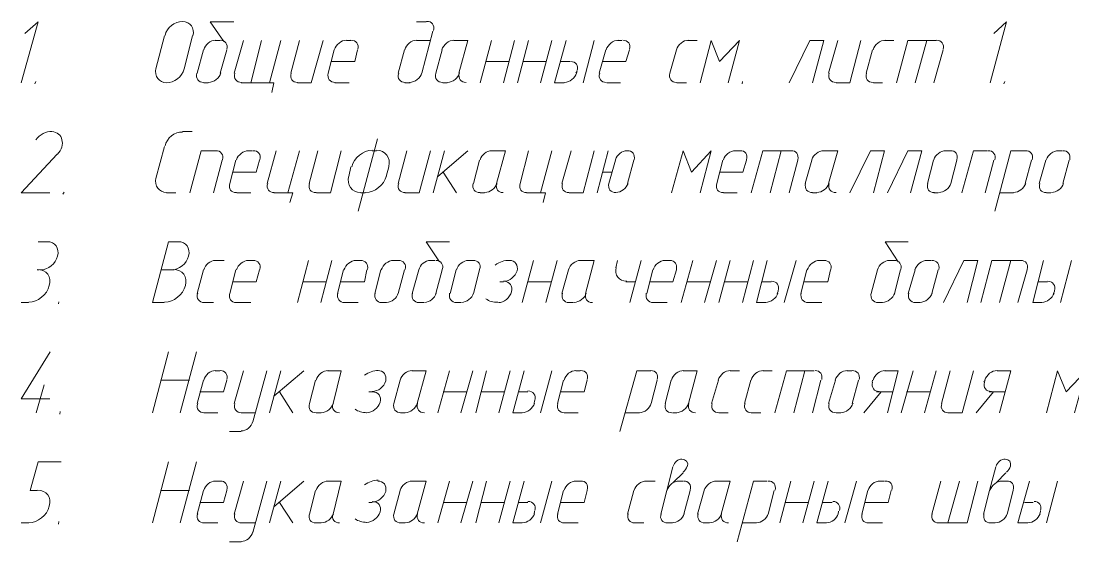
# Model space of a CAD drawing. Header units: millimetres. Extents: x -678 to 5260, y -935 to 3264.
# Drawn here: x 3359.4 to 3760.7, y -174.9 to 23.8 of the extents above; entities that cross this region are included whole.
import ezdxf

# ---------------------------------------------------------------- set-up
doc = ezdxf.new("R2010")
doc.units = ezdxf.units.MM
doc.header["$MEASUREMENT"] = 0
doc.layers.get('0').update_dxf_attribs({"linetype": 'CONTINUOUS'})

msp = doc.modelspace()

# ---------------------------------------------------------------- linework, layer by layer
at = {"color": 7, "linetype": 'Continuous', "lineweight": 18, "true_color": 0x000007}
for points in [[(3360.9425, 18.97957), (3365.92176, 23.46089), (3359.44873, 0.22438)], [(3440.61055, 23.46089), (3431.6479, 23.46089), (3436.79313, 15.99201)], [(3513.97155, 23.46089), (3510.3201, 23.46089), (3510.3201, 23.46089)], [(3730.56906, 18.97957), (3735.38234, 23.46089), (3729.07528, 0.22438)], [(3414.22051, 18.14969), (3410.90101, 5.53558), (3410.90101, 5.53558)], [(3421.68939, 5.53558), (3424.84292, 18.14969), (3424.84292, 18.14969)], [(3433.47362, 16.32397), (3435.29935, 16.32397), (3435.29935, 16.32397)], [(3444.26201, 16.32397), (3440.77653, 3.87583), (3440.77653, 3.87583)], [(3451.23296, 16.32397), (3447.08358, 0.22438), (3447.08358, 0.22438)], [(3454.22051, 0.22438), (3458.53586, 16.32397), (3458.53586, 16.32397)], [(3462.35329, 3.87583), (3465.67279, 16.32397), (3465.67279, 16.32397)], [(3474.63545, 16.32397), (3470.15412, 0.22438), (3464.84292, 0.22438)], [(3483.59811, 16.32397), (3485.25786, 16.32397), (3485.25786, 16.32397)], [(3510.3201, 16.32397), (3515.6313, 16.32397), (3515.6313, 16.32397)], [(3512.3118, 3.87583), (3516.46118, 19.97542), (3516.46118, 19.97542)], [(3524.59396, 16.32397), (3529.90516, 16.32397), (3526.41968, 3.87583)], [(3534.55246, 0.22438), (3538.86781, 16.32397), (3538.86781, 16.32397)], [(3543.51512, 0.22438), (3547.6645, 16.32397), (3547.6645, 16.32397)], [(3548.82632, 0.22438), (3552.9757, 16.32397), (3552.9757, 16.32397)], [(3557.623, 0.22438), (3561.93835, 16.32397), (3561.93835, 16.32397)], [(3567.41553, 16.32397), (3562.9342, 0.22438), (3566.58566, 0.22438)], [(3578.03794, 16.32397), (3573.88856, 0.22438), (3573.88856, 0.22438)], [(3587.00059, 16.32397), (3588.66035, 16.32397), (3588.66035, 16.32397)], [(3613.72259, 16.32397), (3617.37404, 16.32397), (3617.37404, 16.32397)], [(3618.53586, 0.22438), (3622.68524, 16.32397), (3625.83877, 8.35716), (3633.47362, 16.32397), (3629.15827, 0.22438)], [(3652.39479, 0.22438), (3660.36159, 16.32397), (3665.67279, 16.32397), (3661.35744, 0.22438)], [(3667.49852, 3.87583), (3670.984, 16.32397), (3670.984, 16.32397)], [(3679.78068, 16.32397), (3675.6313, 0.22438), (3670.3201, 0.22438)], [(3688.74333, 16.32397), (3692.39479, 16.32397), (3692.39479, 16.32397)], [(3693.39064, 0.22438), (3697.70599, 16.32397), (3708.49437, 16.32397)], [(3700.52757, 0.22438), (3705.00889, 16.32397), (3705.00889, 16.32397)], [(3426.66864, 3.87583), (3428.9923, 12.83849), (3428.9923, 12.83849)], [(3437.95495, 12.83849), (3435.46533, 3.87583), (3435.46533, 3.87583)], [(3476.62715, 3.87583), (3478.9508, 12.83849), (3478.9508, 12.83849)], [(3487.74748, 12.83849), (3486.75163, 8.35716), (3477.78898, 8.35716)], [(3503.34914, 3.87583), (3505.67279, 12.83849), (3505.67279, 12.83849)], [(3517.623, 3.87583), (3520.11263, 12.83849), (3520.11263, 12.83849)], [(3580.02964, 3.87583), (3582.51927, 12.83849), (3582.51927, 12.83849)], [(3591.48192, 12.83849), (3590.15412, 8.35716), (3581.35744, 8.35716)], [(3606.91761, 3.87583), (3609.40723, 12.83849), (3609.40723, 12.83849)], [(3681.77238, 3.87583), (3684.26201, 12.83849), (3684.26201, 12.83849)], [(3711.14997, 12.83849), (3707.6645, 0.22438), (3707.6645, 0.22438)], [(3536.71014, 8.35716), (3545.67279, 8.35716), (3545.67279, 8.35716)], [(3550.984, 8.35716), (3559.78068, 8.35716), (3559.78068, 8.35716)], [(3568.74333, 8.35716), (3565.09188, 8.35716), (3565.09188, 8.35716)], [(3571.06698, 3.87583), (3571.56491, 4.70571), (3571.56491, 4.70571)], [(3364.75993, -0.10757), (3365.09188, 0.72231), (3365.09188, 0.72231)], [(3430.81802, 0.22438), (3429.15827, 0.22438), (3429.15827, 0.22438)], [(3443.43213, 0.22438), (3455.88026, 0.22438), (3455.05039, -3.42707)], [(3479.11678, 0.22438), (3484.59396, 0.22438), (3484.59396, 0.22438)], [(3505.83877, 0.22438), (3507.83047, 0.22438), (3507.83047, 0.22438)], [(3521.93835, 0.22438), (3520.2786, 0.22438), (3520.2786, 0.22438)], [(3582.85122, 0.22438), (3588.16242, 0.22438), (3588.16242, 0.22438)], [(3609.57321, 0.22438), (3613.22466, 0.22438), (3613.22466, 0.22438)], [(3634.46947, -0.10757), (3634.63545, 0.72231), (3634.63545, 0.72231)], [(3684.59396, 0.22438), (3688.07943, 0.22438), (3688.07943, 0.22438)], [(3734.38649, -0.10757), (3734.71844, 0.72231), (3734.71844, 0.72231)], [(3421.02549, -18.36483), (3424.67694, -18.36483), (3424.67694, -18.36483)], [(3410.90101, -36.29014), (3414.22051, -24.00799), (3414.22051, -24.00799)], [(3495.38234, -21.18641), (3488.07943, -48.73828), (3488.07943, -48.73828)], [(3370.40308, -41.76732), (3359.44873, -41.76732), (3373.22466, -26.99554)], [(3423.84707, -41.76732), (3428.16242, -25.66774), (3433.47362, -25.66774)], [(3445.92176, -25.66774), (3447.58151, -25.66774), (3447.58151, -25.66774)], [(3453.39064, -38.11587), (3456.71014, -25.66774), (3456.71014, -25.66774)], [(3461.19147, -41.76732), (3465.67279, -25.66774), (3465.67279, -25.66774)], [(3469.32425, -38.11587), (3472.64375, -25.66774), (3472.64375, -25.66774)], [(3481.6064, -25.66774), (3477.45703, -41.76732), (3472.14582, -41.76732)], [(3493.39064, -25.66774), (3495.05039, -25.66774), (3495.05039, -25.66774)], [(3503.34914, -38.11587), (3506.66864, -25.66774), (3506.66864, -25.66774)], [(3515.6313, -25.66774), (3511.31595, -41.76732), (3505.83877, -41.76732)], [(3520.9425, -25.66774), (3516.62715, -41.76732), (3516.62715, -41.76732)], [(3518.45288, -35.46027), (3529.90516, -25.66774), (3529.90516, -25.66774)], [(3538.86781, -25.66774), (3544.17902, -25.66774), (3540.85952, -38.11587)], [(3549.82217, -38.11587), (3552.9757, -25.66774), (3552.9757, -25.66774)], [(3557.623, -41.76732), (3561.93835, -25.66774), (3561.93835, -25.66774)], [(3565.75578, -38.11587), (3569.24126, -25.66774), (3569.24126, -25.66774)], [(3578.03794, -25.66774), (3573.88856, -41.76732), (3568.57736, -41.76732)], [(3583.34914, -25.66774), (3579.19976, -41.76732), (3579.19976, -41.76732)], [(3607.58151, -41.76732), (3612.06284, -25.66774), (3615.21636, -33.80052), (3622.68524, -25.66774), (3618.53586, -41.76732)], [(3631.6479, -25.66774), (3633.47362, -25.66774), (3633.47362, -25.66774)], [(3637.95495, -41.76732), (3642.43628, -25.66774), (3653.05869, -25.66774)], [(3645.25786, -41.76732), (3649.40723, -25.66774), (3649.40723, -25.66774)], [(3665.67279, -25.66774), (3670.984, -25.66774), (3667.49852, -38.11587)], [(3675.6313, -41.76732), (3683.43213, -25.66774), (3688.74333, -25.66774), (3684.59396, -41.76732)], [(3689.90516, -41.76732), (3697.70599, -25.66774), (3703.01719, -25.66774), (3698.70184, -41.76732)], [(3711.97985, -25.66774), (3713.80557, -25.66774), (3713.80557, -25.66774)], [(3718.2869, -41.76732), (3722.76823, -25.66774), (3728.07943, -25.66774)], [(3737.04209, -25.66774), (3730.90101, -48.73828), (3730.90101, -48.73828)], [(3742.35329, -25.66774), (3737.04209, -25.66774), (3737.04209, -25.66774)], [(3754.80142, -25.66774), (3756.62715, -25.66774), (3756.62715, -25.66774)], [(3432.80972, -41.76732), (3436.12923, -29.31919), (3436.12923, -29.31919)], [(3439.11678, -38.11587), (3441.44043, -29.31919), (3441.44043, -29.31919)], [(3450.40308, -29.31919), (3449.07528, -33.80052), (3440.2786, -33.80052)], [(3484.42798, -35.46027), (3485.25786, -31.80881), (3485.25786, -31.80881)], [(3499.69769, -31.80881), (3498.70184, -35.46027), (3498.70184, -35.46027)], [(3532.06284, -38.11587), (3534.38649, -29.31919), (3534.38649, -29.31919)], [(3586.17072, -29.31919), (3583.68109, -38.11587), (3583.68109, -38.11587)], [(3590.81802, -38.11587), (3593.14167, -29.31919), (3593.14167, -29.31919)], [(3624.84292, -38.11587), (3627.16657, -29.31919), (3627.16657, -29.31919)], [(3636.12923, -29.31919), (3634.80142, -33.80052), (3625.83877, -33.80052)], [(3655.71429, -29.31919), (3652.39479, -41.76732), (3652.39479, -41.76732)], [(3658.53586, -38.11587), (3661.02549, -29.31919), (3661.02549, -29.31919)], [(3705.17487, -38.11587), (3707.49852, -29.31919), (3707.49852, -29.31919)], [(3716.46118, -29.31919), (3714.13752, -38.11587), (3714.13752, -38.11587)], [(3727.24956, -41.76732), (3730.56906, -29.31919), (3730.56906, -29.31919)], [(3744.84292, -29.31919), (3742.51927, -38.11587), (3742.51927, -38.11587)], [(3747.83047, -38.11587), (3750.3201, -29.31919), (3750.3201, -29.31919)], [(3759.28275, -29.31919), (3756.79313, -38.11587), (3756.79313, -38.11587)], [(3525.58981, -41.76732), (3520.44458, -33.80052), (3520.44458, -33.80052)], [(3581.35744, -33.80052), (3584.84292, -33.80052), (3584.84292, -33.80052)], [(3375.38234, -42.26525), (3375.88026, -41.43537), (3375.88026, -41.43537)], [(3414.88441, -41.76732), (3418.53586, -41.76732), (3418.53586, -41.76732)], [(3441.77238, -41.76732), (3447.08358, -41.76732), (3447.08358, -41.76732)], [(3463.18317, -41.76732), (3455.88026, -41.76732), (3455.88026, -41.76732)], [(3463.18317, -41.76732), (3462.02134, -45.41877), (3462.02134, -45.41877)], [(3490.73503, -41.76732), (3489.07528, -41.76732), (3489.07528, -41.76732)], [(3536.21221, -41.76732), (3534.55246, -41.76732), (3534.55246, -41.76732)], [(3559.44873, -41.76732), (3552.3118, -41.76732), (3552.3118, -41.76732)], [(3559.44873, -41.76732), (3558.61885, -45.41877), (3558.61885, -45.41877)], [(3627.33254, -41.76732), (3632.64375, -41.76732), (3632.64375, -41.76732)], [(3663.01719, -41.76732), (3661.35744, -41.76732), (3661.35744, -41.76732)], [(3709.32425, -41.76732), (3707.6645, -41.76732), (3707.6645, -41.76732)], [(3738.03794, -41.76732), (3732.72674, -41.76732), (3732.72674, -41.76732)], [(3752.3118, -41.76732), (3750.65205, -41.76732), (3750.65205, -41.76732)], [(3369.24126, -60.35653), (3365.92176, -60.35653), (3365.92176, -60.35653)], [(3409.57321, -83.59305), (3415.71429, -60.35653), (3419.36574, -60.35653)], [(3522.9342, -60.35653), (3513.97155, -60.35653), (3519.11678, -67.99139)], [(3697.87196, -60.35653), (3689.07528, -60.35653), (3694.05454, -67.99139)], [(3433.47362, -67.49346), (3436.9591, -67.49346), (3436.9591, -67.49346)], [(3445.92176, -67.49346), (3447.91346, -67.49346), (3447.91346, -67.49346)], [(3464.84292, -83.59305), (3469.15827, -67.49346), (3469.15827, -67.49346)], [(3473.80557, -83.59305), (3477.95495, -67.49346), (3477.95495, -67.49346)], [(3487.24956, -67.49346), (3488.90931, -67.49346), (3488.90931, -67.49346)], [(3501.35744, -67.49346), (3503.18317, -67.49346), (3503.18317, -67.49346)], [(3515.6313, -67.49346), (3517.29105, -67.49346), (3517.29105, -67.49346)], [(3529.90516, -67.49346), (3531.73089, -67.49346), (3531.73089, -67.49346)], [(3550.65205, -83.59305), (3554.9674, -67.49346), (3554.9674, -67.49346)], [(3559.6147, -83.59305), (3563.93006, -67.49346), (3563.93006, -67.49346)], [(3572.72674, -67.49346), (3578.03794, -67.49346), (3574.71844, -80.10757)], [(3587.00059, -67.49346), (3586.33669, -70.31504), (3586.33669, -70.31504)], [(3591.6479, -83.59305), (3595.96325, -67.49346), (3595.96325, -67.49346)], [(3604.92591, -67.49346), (3606.75163, -67.49346), (3606.75163, -67.49346)], [(3611.23296, -83.59305), (3615.71429, -67.49346), (3615.71429, -67.49346)], [(3620.19562, -83.59305), (3624.67694, -67.49346), (3624.67694, -67.49346)], [(3625.67279, -83.59305), (3629.98815, -67.49346), (3629.98815, -67.49346)], [(3634.63545, -83.59305), (3638.78483, -67.49346), (3638.78483, -67.49346)], [(3644.09603, -67.49346), (3639.94665, -83.59305), (3643.59811, -83.59305)], [(3655.05039, -67.49346), (3650.56906, -83.59305), (3650.56906, -83.59305)], [(3663.84707, -67.49346), (3665.67279, -67.49346), (3665.67279, -67.49346)], [(3690.73503, -67.49346), (3692.39479, -67.49346), (3692.39479, -67.49346)], [(3705.00889, -67.49346), (3706.66864, -67.49346), (3706.66864, -67.49346)], [(3711.31595, -83.59305), (3719.11678, -67.49346), (3724.42798, -67.49346), (3720.2786, -83.59305)], [(3725.58981, -83.59305), (3729.73918, -67.49346), (3740.69354, -67.49346)], [(3732.72674, -83.59305), (3737.04209, -67.49346), (3737.04209, -67.49346)], [(3749.49022, -67.49346), (3745.34084, -83.59305), (3748.66035, -83.59305)], [(3760.11263, -67.49346), (3755.96325, -83.59305), (3755.96325, -83.59305)], [(3366.41968, -71.14491), (3365.58981, -71.14491), (3365.58981, -71.14491)], [(3417.20806, -71.14491), (3412.89271, -71.14491), (3412.89271, -71.14491)], [(3426.66864, -80.10757), (3428.9923, -71.14491), (3428.9923, -71.14491)], [(3439.11678, -80.10757), (3441.44043, -71.14491), (3441.44043, -71.14491)], [(3450.40308, -71.14491), (3449.07528, -75.62624), (3440.2786, -75.62624)], [(3480.11263, -80.10757), (3482.43628, -71.14491), (3482.43628, -71.14491)], [(3491.39893, -71.14491), (3490.40308, -75.62624), (3481.44043, -75.62624)], [(3494.38649, -80.10757), (3496.71014, -71.14491), (3496.71014, -71.14491)], [(3505.67279, -71.14491), (3503.34914, -80.10757), (3503.34914, -80.10757)], [(3508.66035, -80.10757), (3511.14997, -71.14491), (3511.14997, -71.14491)], [(3520.11263, -71.14491), (3517.623, -80.10757), (3517.623, -80.10757)], [(3523.10018, -80.10757), (3525.42383, -71.14491), (3525.42383, -71.14491)], [(3534.38649, -71.14491), (3532.06284, -80.10757), (3532.06284, -80.10757)], [(3565.75578, -80.10757), (3568.24541, -71.14491), (3568.24541, -71.14491)], [(3598.12093, -80.10757), (3600.44458, -71.14491), (3600.44458, -71.14491)], [(3609.40723, -71.14491), (3608.07943, -75.62624), (3599.11678, -75.62624)], [(3656.87611, -80.10757), (3659.19976, -71.14491), (3659.19976, -71.14491)], [(3668.16242, -71.14491), (3667.16657, -75.62624), (3658.20391, -75.62624)], [(3683.76408, -80.10757), (3686.08773, -71.14491), (3686.08773, -71.14491)], [(3694.88441, -71.14491), (3692.56076, -80.10757), (3692.56076, -80.10757)], [(3697.87196, -80.10757), (3700.52757, -71.14491), (3700.52757, -71.14491)], [(3709.32425, -71.14491), (3706.83462, -80.10757), (3706.83462, -80.10757)], [(3743.18317, -71.14491), (3739.69769, -83.59305), (3739.69769, -83.59305)], [(3467.00059, -75.62624), (3475.96325, -75.62624), (3475.96325, -75.62624)], [(3543.51512, -75.62624), (3542.02134, -75.62624), (3542.02134, -75.62624)], [(3552.80972, -75.62624), (3561.77238, -75.62624), (3561.77238, -75.62624)], [(3590.15412, -75.62624), (3593.80557, -75.62624), (3593.80557, -75.62624)], [(3613.39064, -75.62624), (3622.51927, -75.62624), (3622.51927, -75.62624)], [(3627.83047, -75.62624), (3636.79313, -75.62624), (3636.79313, -75.62624)], [(3645.58981, -75.62624), (3642.10433, -75.62624), (3642.10433, -75.62624)], [(3750.984, -75.62624), (3747.49852, -75.62624), (3747.49852, -75.62624)], [(3647.91346, -80.10757), (3648.24541, -79.27769), (3648.24541, -79.27769)], [(3753.30765, -80.10757), (3753.6396, -79.27769), (3753.6396, -79.27769)], [(3362.2703, -83.59305), (3359.44873, -83.59305), (3359.44873, -83.59305)], [(3373.72259, -84.09097), (3373.88856, -83.2611), (3373.88856, -83.2611)], [(3414.05454, -83.59305), (3409.57321, -83.59305), (3409.57321, -83.59305)], [(3429.15827, -83.59305), (3432.80972, -83.59305), (3432.80972, -83.59305)], [(3441.77238, -83.59305), (3447.08358, -83.59305), (3447.08358, -83.59305)], [(3482.76823, -83.59305), (3488.07943, -83.59305), (3488.07943, -83.59305)], [(3498.86781, -83.59305), (3496.87611, -83.59305), (3496.87611, -83.59305)], [(3513.14167, -83.59305), (3511.31595, -83.59305), (3511.31595, -83.59305)], [(3527.24956, -83.59305), (3525.58981, -83.59305), (3525.58981, -83.59305)], [(3570.23711, -83.59305), (3568.57736, -83.59305), (3568.57736, -83.59305)], [(3600.61055, -83.59305), (3605.92176, -83.59305), (3605.92176, -83.59305)], [(3659.53172, -83.59305), (3664.84292, -83.59305), (3664.84292, -83.59305)], [(3688.07943, -83.59305), (3686.25371, -83.59305), (3686.25371, -83.59305)], [(3702.35329, -83.59305), (3700.69354, -83.59305), (3700.69354, -83.59305)], [(3370.40308, -120.27355), (3359.44873, -120.27355), (3370.56906, -102.34823)], [(3415.71429, -102.34823), (3409.57321, -125.58475), (3409.57321, -125.58475)], [(3420.19562, -125.58475), (3426.33669, -102.34823), (3426.33669, -102.34823)], [(3433.47362, -109.65114), (3435.29935, -109.65114), (3435.29935, -109.65114)], [(3444.26201, -109.65114), (3440.77653, -122.09927), (3440.77653, -122.09927)], [(3447.91346, -129.07023), (3453.22466, -109.65114), (3453.22466, -109.65114)], [(3458.53586, -109.65114), (3454.22051, -125.58475), (3454.22051, -125.58475)], [(3455.88026, -119.27769), (3467.33254, -109.65114), (3467.33254, -109.65114)], [(3476.2952, -109.65114), (3481.6064, -109.65114), (3478.45288, -122.09927)], [(3508.49437, -109.65114), (3513.97155, -109.65114), (3510.48607, -122.09927)], [(3518.45288, -125.58475), (3522.9342, -109.65114), (3522.9342, -109.65114)], [(3527.24956, -125.58475), (3531.73089, -109.65114), (3531.73089, -109.65114)], [(3532.89271, -125.58475), (3537.04209, -109.65114), (3537.04209, -109.65114)], [(3541.68939, -125.58475), (3546.00474, -109.65114), (3546.00474, -109.65114)], [(3551.31595, -109.65114), (3547.00059, -125.58475), (3550.65205, -125.58475)], [(3561.93835, -109.65114), (3557.623, -125.58475), (3557.623, -125.58475)], [(3571.06698, -109.65114), (3572.72674, -109.65114), (3572.72674, -109.65114)], [(3594.3035, -109.65114), (3587.83047, -132.72168), (3587.83047, -132.72168)], [(3599.6147, -109.65114), (3594.3035, -109.65114), (3594.3035, -109.65114)], [(3612.06284, -109.65114), (3617.37404, -109.65114), (3614.05454, -122.09927)], [(3629.98815, -109.65114), (3633.47362, -109.65114), (3633.47362, -109.65114)], [(3642.43628, -109.65114), (3645.92176, -109.65114), (3645.92176, -109.65114)], [(3646.91761, -125.58475), (3651.39893, -109.65114), (3662.02134, -109.65114)], [(3654.22051, -125.58475), (3658.36989, -109.65114), (3658.36989, -109.65114)], [(3674.46947, -109.65114), (3676.2952, -109.65114), (3676.2952, -109.65114)], [(3689.90516, -125.58475), (3694.05454, -109.65114), (3688.74333, -109.65114)], [(3695.21636, -125.58475), (3699.69769, -109.65114), (3699.69769, -109.65114)], [(3704.01304, -125.58475), (3708.49437, -109.65114), (3708.49437, -109.65114)], [(3710.48607, -122.09927), (3713.80557, -109.65114), (3713.80557, -109.65114)], [(3722.76823, -109.65114), (3718.45288, -125.58475), (3712.9757, -125.58475)], [(3732.72674, -125.58475), (3737.04209, -109.65114), (3731.73089, -109.65114)], [(3750.65205, -125.58475), (3754.80142, -109.65114), (3758.12093, -117.61794), (3765.75578, -109.65114), (3761.27445, -125.58475)], [(3365.25786, -125.58475), (3368.24541, -114.96234), (3368.24541, -114.96234)], [(3412.89271, -113.13662), (3423.68109, -113.13662), (3423.68109, -113.13662)], [(3426.66864, -122.09927), (3428.9923, -113.13662), (3428.9923, -113.13662)], [(3437.95495, -113.13662), (3436.62715, -117.61794), (3427.6645, -117.61794)], [(3469.49022, -122.09927), (3471.81387, -113.13662), (3471.81387, -113.13662)], [(3501.68939, -122.09927), (3504.01304, -113.13662), (3504.01304, -113.13662)], [(3564.09603, -122.09927), (3566.41968, -113.13662), (3566.41968, -113.13662)], [(3575.38234, -113.13662), (3574.22051, -117.61794), (3565.42383, -117.61794)], [(3602.10433, -113.13662), (3599.78068, -122.09927), (3599.78068, -122.09927)], [(3605.09188, -122.09927), (3607.41553, -113.13662), (3607.41553, -113.13662)], [(3622.85122, -122.09927), (3625.50682, -113.13662), (3625.50682, -113.13662)], [(3635.46533, -122.09927), (3637.78898, -113.13662), (3637.78898, -113.13662)], [(3664.51097, -113.13662), (3661.35744, -125.58475), (3661.35744, -125.58475)], [(3667.49852, -122.09927), (3670.15412, -113.13662), (3670.15412, -113.13662)], [(3678.9508, -113.13662), (3676.46118, -122.09927), (3676.46118, -122.09927)], [(3684.26201, -113.13662), (3684.09603, -113.96649), (3684.09603, -113.96649)], [(3727.24956, -113.13662), (3726.75163, -113.96649), (3726.75163, -113.96649)], [(3463.18317, -125.58475), (3458.03794, -117.61794), (3458.03794, -117.61794)], [(3493.39064, -117.61794), (3492.06284, -117.61794), (3492.06284, -117.61794)], [(3520.44458, -117.61794), (3529.40723, -117.61794), (3529.40723, -117.61794)], [(3535.05039, -117.61794), (3543.84707, -117.61794), (3543.84707, -117.61794)], [(3552.80972, -117.61794), (3549.15827, -117.61794), (3549.15827, -117.61794)], [(3680.9425, -125.58475), (3687.58151, -117.61794), (3687.58151, -117.61794)], [(3685.75578, -117.61794), (3691.89686, -117.61794), (3691.89686, -117.61794)], [(3697.20806, -117.61794), (3706.33669, -117.61794), (3706.33669, -117.61794)], [(3723.76408, -125.58475), (3730.40308, -117.61794), (3730.40308, -117.61794)], [(3728.74333, -117.61794), (3734.88441, -117.61794), (3734.88441, -117.61794)], [(3555.13337, -122.09927), (3555.29935, -121.10342), (3555.29935, -121.10342)], [(3374.22051, -126.08267), (3374.38649, -125.08682), (3374.38649, -125.08682)], [(3429.15827, -125.58475), (3434.46947, -125.58475), (3434.46947, -125.58475)], [(3443.43213, -125.58475), (3448.90931, -125.58475), (3448.90931, -125.58475)], [(3473.80557, -125.58475), (3472.14582, -125.58475), (3472.14582, -125.58475)], [(3505.83877, -125.58475), (3504.17902, -125.58475), (3504.17902, -125.58475)], [(3566.58566, -125.58475), (3571.89686, -125.58475), (3571.89686, -125.58475)], [(3595.29935, -125.58475), (3589.82217, -125.58475), (3589.82217, -125.58475)], [(3609.57321, -125.58475), (3607.91346, -125.58475), (3607.91346, -125.58475)], [(3625.67279, -125.58475), (3629.15827, -125.58475), (3629.15827, -125.58475)], [(3637.95495, -125.58475), (3641.6064, -125.58475), (3641.6064, -125.58475)], [(3671.97985, -125.58475), (3670.3201, -125.58475), (3670.3201, -125.58475)], [(3438.9508, -132.72168), (3443.43213, -132.72168), (3443.43213, -132.72168)], [(3374.71844, -144.33994), (3365.92176, -144.33994), (3362.9342, -155.29429), (3365.58981, -155.29429)], [(3415.71429, -144.33994), (3409.57321, -167.57645), (3409.57321, -167.57645)], [(3420.19562, -167.57645), (3426.33669, -144.33994), (3426.33669, -144.33994)], [(3605.75578, -155.29429), (3608.07943, -146.16566), (3608.07943, -146.16566)], [(3728.90931, -155.29429), (3731.23296, -146.16566), (3731.23296, -146.16566)], [(3433.47362, -151.64284), (3435.29935, -151.64284), (3435.29935, -151.64284)], [(3444.26201, -151.64284), (3440.77653, -164.25695), (3440.77653, -164.25695)], [(3447.91346, -171.2279), (3453.22466, -151.64284), (3453.22466, -151.64284)], [(3458.53586, -151.64284), (3454.22051, -167.57645), (3454.22051, -167.57645)], [(3455.88026, -161.43537), (3467.33254, -151.64284), (3467.33254, -151.64284)], [(3476.2952, -151.64284), (3481.6064, -151.64284), (3478.45288, -164.25695)], [(3508.49437, -151.64284), (3513.97155, -151.64284), (3510.48607, -164.25695)], [(3518.45288, -167.57645), (3522.9342, -151.64284), (3522.9342, -151.64284)], [(3527.24956, -167.57645), (3531.73089, -151.64284), (3531.73089, -151.64284)], [(3532.89271, -167.57645), (3537.04209, -151.64284), (3537.04209, -151.64284)], [(3541.68939, -167.57645), (3546.00474, -151.64284), (3546.00474, -151.64284)], [(3551.31595, -151.64284), (3547.00059, -167.57645), (3550.65205, -167.57645)], [(3561.93835, -151.64284), (3557.623, -167.57645), (3557.623, -167.57645)], [(3571.06698, -151.64284), (3572.72674, -151.64284), (3572.72674, -151.64284)], [(3597.78898, -151.64284), (3601.27445, -151.64284), (3601.27445, -151.64284)], [(3612.06284, -148.48931), (3608.24541, -152.14077), (3608.24541, -152.14077)], [(3610.23711, -151.64284), (3612.06284, -151.64284), (3612.06284, -151.64284)], [(3624.67694, -151.64284), (3629.98815, -151.64284), (3626.50267, -164.25695)], [(3638.78483, -151.64284), (3632.64375, -174.87935), (3632.64375, -174.87935)], [(3644.09603, -151.64284), (3638.78483, -151.64284), (3638.78483, -151.64284)], [(3648.90931, -167.57645), (3653.05869, -151.64284), (3653.05869, -151.64284)], [(3657.70599, -167.57645), (3662.02134, -151.64284), (3662.02134, -151.64284)], [(3667.33254, -151.64284), (3663.01719, -167.57645), (3666.66864, -167.57645)], [(3678.12093, -151.64284), (3673.6396, -167.57645), (3673.6396, -167.57645)], [(3687.08358, -151.64284), (3688.74333, -151.64284), (3688.74333, -151.64284)], [(3710.3201, -151.64284), (3706.83462, -164.25695), (3706.83462, -164.25695)], [(3709.6562, -167.57645), (3720.2786, -167.57645), (3724.42798, -151.64284)], [(3717.45703, -151.64284), (3712.9757, -167.57645), (3712.9757, -167.57645)], [(3735.05039, -148.48931), (3731.56491, -152.14077), (3731.56491, -152.14077)], [(3733.39064, -151.64284), (3735.38234, -151.64284), (3735.38234, -151.64284)], [(3744.17902, -151.64284), (3739.69769, -167.57645), (3743.34914, -167.57645)], [(3754.80142, -151.64284), (3750.65205, -167.57645), (3750.65205, -167.57645)], [(3412.89271, -155.29429), (3423.68109, -155.29429), (3423.68109, -155.29429)], [(3426.66864, -164.25695), (3428.9923, -155.29429), (3428.9923, -155.29429)], [(3437.95495, -155.29429), (3436.62715, -159.77562), (3427.6645, -159.77562)], [(3469.49022, -164.25695), (3471.81387, -155.29429), (3471.81387, -155.29429)], [(3501.68939, -164.25695), (3504.01304, -155.29429), (3504.01304, -155.29429)], [(3564.09603, -164.25695), (3566.41968, -155.29429), (3566.41968, -155.29429)], [(3575.38234, -155.29429), (3574.22051, -159.77562), (3565.42383, -159.77562)], [(3590.81802, -164.25695), (3593.14167, -155.29429), (3593.14167, -155.29429)], [(3603.43213, -164.25695), (3605.75578, -155.29429), (3605.75578, -155.29429)], [(3614.71844, -155.29429), (3612.22881, -164.25695), (3612.22881, -164.25695)], [(3617.54001, -164.25695), (3620.02964, -155.29429), (3620.02964, -155.29429)], [(3646.75163, -155.29429), (3644.42798, -164.25695), (3644.42798, -164.25695)], [(3680.11263, -164.25695), (3682.43628, -155.29429), (3682.43628, -155.29429)], [(3691.39893, -155.29429), (3690.23711, -159.77562), (3681.27445, -159.77562)], [(3726.58566, -164.25695), (3728.90931, -155.29429), (3728.90931, -155.29429)], [(3737.87196, -155.29429), (3735.54831, -164.25695), (3735.54831, -164.25695)], [(3463.18317, -167.57645), (3458.03794, -159.77562), (3458.03794, -159.77562)], [(3493.39064, -159.77562), (3492.06284, -159.77562), (3492.06284, -159.77562)], [(3520.44458, -159.77562), (3529.40723, -159.77562), (3529.40723, -159.77562)], [(3535.05039, -159.77562), (3543.84707, -159.77562), (3543.84707, -159.77562)], [(3552.80972, -159.77562), (3549.15827, -159.77562), (3549.15827, -159.77562)], [(3650.90101, -159.77562), (3659.86367, -159.77562), (3659.86367, -159.77562)], [(3668.82632, -159.77562), (3665.17487, -159.77562), (3665.17487, -159.77562)], [(3745.50682, -159.77562), (3742.18732, -159.77562), (3742.18732, -159.77562)], [(3555.13337, -164.25695), (3555.29935, -163.09512), (3555.29935, -163.09512)], [(3671.14997, -164.25695), (3671.31595, -163.09512), (3671.31595, -163.09512)], [(3747.99645, -164.25695), (3748.3284, -163.09512), (3748.3284, -163.09512)], [(3362.2703, -167.57645), (3359.44873, -167.57645), (3359.44873, -167.57645)], [(3373.72259, -168.07438), (3373.88856, -167.07852), (3373.88856, -167.07852)], [(3429.15827, -167.57645), (3434.46947, -167.57645), (3434.46947, -167.57645)], [(3443.43213, -167.57645), (3448.90931, -167.57645), (3448.90931, -167.57645)], [(3473.80557, -167.57645), (3472.14582, -167.57645), (3472.14582, -167.57645)], [(3505.83877, -167.57645), (3504.17902, -167.57645), (3504.17902, -167.57645)], [(3566.58566, -167.57645), (3571.89686, -167.57645), (3571.89686, -167.57645)], [(3593.47362, -167.57645), (3596.9591, -167.57645), (3596.9591, -167.57645)], [(3607.91346, -167.57645), (3605.92176, -167.57645), (3605.92176, -167.57645)], [(3622.02134, -167.57645), (3620.19562, -167.57645), (3620.19562, -167.57645)], [(3639.94665, -167.57645), (3634.63545, -167.57645), (3634.63545, -167.57645)], [(3682.76823, -167.57645), (3688.07943, -167.57645), (3688.07943, -167.57645)], [(3730.90101, -167.57645), (3729.07528, -167.57645), (3729.07528, -167.57645)], [(3438.9508, -174.87935), (3443.43213, -174.87935), (3443.43213, -174.87935)]]:
    msp.add_lwpolyline(points, dxfattribs=at)
for points in [[(3421.02549, 23.62687), (3418.03794, 23.62687), (3415.05039, 21.30322), (3414.38649, 18.31567)], [(3425.00889, 18.14969), (3425.83877, 21.13724), (3424.01304, 23.46089), (3421.02549, 23.62687)], [(3516.79313, 20.14139), (3517.29105, 22.13309), (3516.12923, 23.79284), (3514.13752, 23.62687)], [(3433.6396, 16.48994), (3431.6479, 16.48994), (3429.6562, 14.83019), (3429.15827, 12.83849)], [(3437.95495, 13.00446), (3438.45288, 14.99616), (3437.29105, 16.48994), (3435.46533, 16.48994)], [(3483.59811, 16.48994), (3481.6064, 16.48994), (3479.6147, 14.83019), (3478.9508, 12.83849)], [(3487.91346, 13.00446), (3488.41138, 14.99616), (3487.24956, 16.48994), (3485.25786, 16.48994)], [(3510.3201, 16.48994), (3508.3284, 16.48994), (3506.33669, 14.83019), (3505.83877, 12.83849)], [(3524.59396, 16.48994), (3522.60225, 16.48994), (3520.61055, 14.83019), (3519.94665, 12.83849)], [(3587.33254, 16.48994), (3585.34084, 16.48994), (3583.18317, 14.83019), (3582.68524, 12.83849)], [(3591.48192, 13.00446), (3592.14582, 14.99616), (3590.984, 16.48994), (3588.9923, 16.48994)], [(3614.05454, 16.48994), (3612.06284, 16.48994), (3610.07113, 14.83019), (3609.40723, 12.83849)], [(3689.07528, 16.48994), (3687.08358, 16.48994), (3685.09188, 14.83019), (3684.42798, 12.83849)], [(3711.14997, 13.00446), (3711.6479, 14.99616), (3710.65205, 16.48994), (3708.66035, 16.48994)], [(3571.56491, 4.87168), (3572.22881, 6.86338), (3571.06698, 8.35716), (3569.07528, 8.35716)], [(3410.90101, 5.70156), (3410.23711, 2.71401), (3412.06284, 0.39036), (3414.88441, 0.22438)], [(3414.88441, 0.22438), (3417.87196, 0.22438), (3420.85952, 2.54803), (3421.68939, 5.53558)], [(3430.984, 0.39036), (3432.9757, 0.39036), (3435.13337, 2.05011), (3435.6313, 4.04181)], [(3507.6645, 0.39036), (3509.6562, 0.39036), (3511.81387, 2.05011), (3512.3118, 4.04181)], [(3522.10433, 0.39036), (3524.09603, 0.39036), (3526.25371, 2.05011), (3526.75163, 4.04181)], [(3566.75163, 0.39036), (3568.74333, 0.39036), (3570.73503, 2.05011), (3571.39893, 4.04181)], [(3426.50267, 3.87583), (3426.00474, 1.88413), (3427.16657, 0.39036), (3429.15827, 0.39036)], [(3440.9425, 3.87583), (3440.44458, 1.88413), (3441.6064, 0.39036), (3443.59811, 0.39036)], [(3462.51927, 3.87583), (3461.85537, 1.88413), (3463.01719, 0.39036), (3465.00889, 0.39036)], [(3476.62715, 3.87583), (3476.12923, 1.88413), (3477.29105, 0.39036), (3479.28275, 0.39036)], [(3503.51512, 3.87583), (3502.85122, 1.88413), (3504.01304, 0.39036), (3506.00474, 0.39036)], [(3517.623, 3.87583), (3517.12508, 1.88413), (3518.2869, 0.39036), (3520.2786, 0.39036)], [(3526.58566, 3.87583), (3526.08773, 1.88413), (3527.24956, 0.39036), (3529.24126, 0.39036)], [(3580.19562, 3.87583), (3579.53172, 1.88413), (3580.69354, 0.39036), (3582.68524, 0.39036)], [(3606.91761, 3.87583), (3606.41968, 1.88413), (3607.58151, 0.39036), (3609.40723, 0.39036)], [(3667.6645, 3.87583), (3667.16657, 1.88413), (3668.3284, 0.39036), (3670.3201, 0.39036)], [(3681.93835, 3.87583), (3681.27445, 1.88413), (3682.43628, 0.39036), (3684.42798, 0.39036)], [(3371.23296, -18.36483), (3369.07528, -18.19886), (3366.58566, -19.52666), (3365.09188, -21.51836)], [(3421.02549, -18.53081), (3418.03794, -18.36483), (3415.05039, -20.85446), (3414.38649, -23.84201)], [(3446.25371, -25.66774), (3444.26201, -25.66774), (3442.2703, -27.16151), (3441.6064, -29.15321)], [(3450.56906, -29.15321), (3451.06698, -27.16151), (3449.90516, -25.50176), (3447.91346, -25.66774)], [(3493.39064, -25.50176), (3490.07113, -25.50176), (3486.41968, -28.32334), (3485.58981, -31.80881)], [(3499.69769, -31.64284), (3500.52757, -28.32334), (3498.53586, -25.50176), (3495.05039, -25.50176)], [(3539.03379, -25.66774), (3537.04209, -25.66774), (3535.05039, -27.16151), (3534.55246, -29.15321)], [(3590.65205, -25.66774), (3588.66035, -25.66774), (3586.66864, -27.16151), (3586.17072, -29.15321)], [(3593.30765, -29.15321), (3593.80557, -27.16151), (3592.64375, -25.50176), (3590.65205, -25.66774)], [(3631.97985, -25.66774), (3629.98815, -25.66774), (3627.83047, -27.16151), (3627.33254, -29.15321)], [(3636.12923, -29.15321), (3636.79313, -27.16151), (3635.6313, -25.50176), (3633.6396, -25.66774)], [(3655.71429, -29.15321), (3656.21221, -27.16151), (3655.05039, -25.50176), (3653.22466, -25.66774)], [(3665.67279, -25.66774), (3663.68109, -25.66774), (3661.68939, -27.16151), (3661.02549, -29.15321)], [(3712.14582, -25.66774), (3710.15412, -25.66774), (3708.16242, -27.16151), (3707.6645, -29.15321)], [(3716.46118, -29.15321), (3716.9591, -27.16151), (3715.96325, -25.50176), (3713.97155, -25.66774)], [(3745.17487, -29.15321), (3745.67279, -27.16151), (3744.51097, -25.50176), (3742.51927, -25.66774)], [(3755.13337, -25.66774), (3753.14167, -25.66774), (3751.14997, -27.16151), (3750.48607, -29.15321)], [(3759.44873, -29.15321), (3759.94665, -27.16151), (3758.78483, -25.50176), (3756.79313, -25.66774)], [(3484.42798, -35.29429), (3483.59811, -38.77977), (3485.58981, -41.60135), (3489.07528, -41.60135)], [(3490.90101, -41.60135), (3494.38649, -41.60135), (3497.87196, -38.77977), (3498.86781, -35.29429)], [(3410.90101, -36.12417), (3410.23711, -39.11172), (3412.06284, -41.43537), (3414.88441, -41.60135)], [(3439.11678, -38.11587), (3438.45288, -40.10757), (3439.6147, -41.76732), (3441.6064, -41.60135)], [(3453.55661, -38.11587), (3452.89271, -40.10757), (3454.05454, -41.76732), (3456.04624, -41.60135)], [(3469.49022, -38.11587), (3468.82632, -40.10757), (3469.98815, -41.76732), (3471.97985, -41.60135)], [(3503.51512, -38.11587), (3502.85122, -40.10757), (3504.01304, -41.76732), (3506.00474, -41.60135)], [(3531.89686, -38.11587), (3531.39893, -40.10757), (3532.56076, -41.76732), (3534.55246, -41.60135)], [(3536.37819, -41.60135), (3538.36989, -41.60135), (3540.36159, -39.9416), (3541.02549, -38.11587)], [(3540.85952, -38.11587), (3540.36159, -40.10757), (3541.35744, -41.76732), (3543.34914, -41.60135)], [(3549.82217, -38.11587), (3549.15827, -40.10757), (3550.3201, -41.76732), (3552.3118, -41.60135)], [(3565.92176, -38.11587), (3565.42383, -40.10757), (3566.58566, -41.76732), (3568.41138, -41.60135)], [(3583.68109, -38.11587), (3583.18317, -40.10757), (3584.34499, -41.76732), (3586.33669, -41.60135)], [(3586.33669, -41.60135), (3588.3284, -41.60135), (3590.3201, -39.9416), (3590.984, -38.11587)], [(3624.84292, -38.11587), (3624.17902, -40.10757), (3625.34084, -41.76732), (3627.33254, -41.60135)], [(3658.70184, -38.11587), (3658.20391, -40.10757), (3659.36574, -41.76732), (3661.35744, -41.60135)], [(3663.01719, -41.60135), (3665.00889, -41.60135), (3667.00059, -39.9416), (3667.6645, -38.11587)], [(3667.6645, -38.11587), (3667.16657, -40.10757), (3668.3284, -41.76732), (3670.3201, -41.60135)], [(3705.34084, -38.11587), (3704.67694, -40.10757), (3705.83877, -41.76732), (3707.83047, -41.60135)], [(3709.49022, -41.60135), (3711.48192, -41.60135), (3713.6396, -39.9416), (3714.13752, -38.11587)], [(3738.03794, -41.60135), (3740.02964, -41.60135), (3742.02134, -39.9416), (3742.68524, -38.11587)], [(3747.99645, -38.11587), (3747.49852, -40.10757), (3748.49437, -41.76732), (3750.48607, -41.60135)], [(3752.47777, -41.60135), (3754.46947, -41.60135), (3756.46118, -39.9416), (3757.12508, -38.11587)], [(3433.6396, -67.49346), (3431.6479, -67.49346), (3429.6562, -69.15321), (3429.15827, -71.14491)], [(3446.25371, -67.49346), (3444.26201, -67.49346), (3442.2703, -69.15321), (3441.6064, -71.14491)], [(3450.56906, -70.97894), (3451.06698, -68.98724), (3449.90516, -67.49346), (3447.91346, -67.49346)], [(3487.24956, -67.49346), (3485.25786, -67.49346), (3483.26615, -69.15321), (3482.60225, -71.14491)], [(3491.56491, -70.97894), (3492.06284, -68.98724), (3490.90101, -67.49346), (3488.90931, -67.49346)], [(3501.52342, -67.49346), (3499.53172, -67.49346), (3497.37404, -69.15321), (3496.87611, -71.14491)], [(3506.00474, -70.97894), (3506.50267, -68.98724), (3505.34084, -67.49346), (3503.34914, -67.49346)], [(3515.6313, -67.49346), (3513.6396, -67.49346), (3511.6479, -69.15321), (3511.14997, -71.14491)], [(3520.11263, -70.97894), (3520.77653, -68.98724), (3519.6147, -67.49346), (3517.623, -67.49346)], [(3530.07113, -67.49346), (3528.24541, -67.49346), (3526.08773, -69.15321), (3525.58981, -71.14491)], [(3534.38649, -70.97894), (3535.05039, -68.98724), (3533.88856, -67.49346), (3531.89686, -67.49346)], [(3545.67279, -67.49346), (3543.84707, -67.49346), (3542.02134, -67.99139), (3540.36159, -69.31919)], [(3572.89271, -67.49346), (3570.90101, -67.49346), (3568.74333, -69.15321), (3568.24541, -71.14491)], [(3605.09188, -67.49346), (3603.10018, -67.49346), (3601.10848, -69.15321), (3600.61055, -71.14491)], [(3609.40723, -70.97894), (3609.90516, -68.98724), (3608.74333, -67.49346), (3606.91761, -67.49346)], [(3664.01304, -67.49346), (3662.02134, -67.49346), (3660.02964, -69.15321), (3659.36574, -71.14491)], [(3668.3284, -70.97894), (3668.82632, -68.98724), (3667.6645, -67.49346), (3665.67279, -67.49346)], [(3690.73503, -67.49346), (3688.74333, -67.49346), (3686.75163, -69.15321), (3686.08773, -71.14491)], [(3695.05039, -70.97894), (3695.54831, -68.98724), (3694.38649, -67.49346), (3692.39479, -67.49346)], [(3705.00889, -67.49346), (3703.01719, -67.49346), (3701.02549, -69.15321), (3700.36159, -71.14491)], [(3709.49022, -70.97894), (3709.98815, -68.98724), (3708.82632, -67.49346), (3706.83462, -67.49346)], [(3743.18317, -70.97894), (3743.84707, -68.98724), (3742.68524, -67.49346), (3740.69354, -67.49346)], [(3586.50267, -70.14906), (3585.67279, -72.97064), (3587.49852, -75.46027), (3590.48607, -75.46027)], [(3648.24541, -79.11172), (3648.90931, -77.12002), (3647.74748, -75.46027), (3645.75578, -75.46027)], [(3753.6396, -79.11172), (3754.13752, -77.12002), (3753.14167, -75.46027), (3751.14997, -75.46027)], [(3426.83462, -79.9416), (3426.17072, -81.9333), (3427.33254, -83.59305), (3429.32425, -83.59305)], [(3439.11678, -79.9416), (3438.45288, -81.9333), (3439.6147, -83.59305), (3441.6064, -83.59305)], [(3480.2786, -79.9416), (3479.78068, -81.9333), (3480.9425, -83.59305), (3482.9342, -83.59305)], [(3494.55246, -79.9416), (3494.05454, -81.9333), (3495.05039, -83.59305), (3497.04209, -83.59305)], [(3498.86781, -83.59305), (3500.85952, -83.42707), (3502.85122, -81.9333), (3503.34914, -79.9416)], [(3508.82632, -79.9416), (3508.16242, -81.9333), (3509.32425, -83.59305), (3511.31595, -83.59305)], [(3513.30765, -83.59305), (3515.29935, -83.42707), (3517.29105, -81.9333), (3517.78898, -79.9416)], [(3522.9342, -79.9416), (3522.43628, -81.9333), (3523.59811, -83.59305), (3525.58981, -83.59305)], [(3527.41553, -83.59305), (3529.40723, -83.42707), (3531.56491, -81.9333), (3532.06284, -79.9416)], [(3565.92176, -79.9416), (3565.42383, -81.9333), (3566.58566, -83.59305), (3568.41138, -83.59305)], [(3570.40308, -83.59305), (3572.39479, -83.42707), (3574.38649, -81.9333), (3575.05039, -79.9416)], [(3574.88441, -79.9416), (3574.22051, -81.9333), (3575.38234, -83.59305), (3577.37404, -83.59305)], [(3597.95495, -79.9416), (3597.45703, -81.9333), (3598.61885, -83.59305), (3600.61055, -83.59305)], [(3643.43213, -83.59305), (3645.42383, -83.42707), (3647.58151, -81.9333), (3648.07943, -79.9416)], [(3657.04209, -79.9416), (3656.54416, -81.9333), (3657.70599, -83.59305), (3659.69769, -83.59305)], [(3683.76408, -79.9416), (3683.26615, -81.9333), (3684.42798, -83.59305), (3686.41968, -83.59305)], [(3688.07943, -83.59305), (3690.07113, -83.42707), (3692.06284, -81.9333), (3692.72674, -79.9416)], [(3698.03794, -79.9416), (3697.54001, -81.9333), (3698.70184, -83.59305), (3700.69354, -83.59305)], [(3702.35329, -83.59305), (3704.34499, -83.42707), (3706.33669, -81.9333), (3707.00059, -79.9416)], [(3748.82632, -83.59305), (3750.81802, -83.42707), (3752.80972, -81.9333), (3753.47362, -79.9416)], [(3536.71014, -82.09927), (3538.03794, -83.09512), (3539.53172, -83.59305), (3541.35744, -83.42707)], [(3433.6396, -109.48516), (3431.6479, -109.48516), (3429.6562, -111.14491), (3429.15827, -113.13662)], [(3437.95495, -112.97064), (3438.45288, -110.97894), (3437.29105, -109.48516), (3435.46533, -109.48516)], [(3476.62715, -109.48516), (3474.63545, -109.48516), (3472.64375, -111.14491), (3471.97985, -113.13662)], [(3495.71429, -109.48516), (3493.88856, -109.48516), (3492.06284, -110.14906), (3490.40308, -111.31089)], [(3508.66035, -109.48516), (3506.66864, -109.48516), (3504.67694, -111.14491), (3504.01304, -113.13662)], [(3571.06698, -109.48516), (3569.24126, -109.48516), (3567.08358, -111.14491), (3566.58566, -113.13662)], [(3575.38234, -112.97064), (3576.04624, -110.97894), (3574.88441, -109.48516), (3572.89271, -109.48516)], [(3602.10433, -112.97064), (3602.76823, -110.97894), (3601.6064, -109.48516), (3599.6147, -109.48516)], [(3612.22881, -109.48516), (3610.23711, -109.48516), (3608.07943, -111.14491), (3607.58151, -113.13662)], [(3629.98815, -109.48516), (3627.99645, -109.48516), (3626.00474, -111.14491), (3625.34084, -113.13662)], [(3642.60225, -109.48516), (3640.61055, -109.48516), (3638.45288, -111.14491), (3637.95495, -113.13662)], [(3664.84292, -112.97064), (3665.34084, -110.97894), (3664.17902, -109.48516), (3662.35329, -109.48516)], [(3674.63545, -109.48516), (3672.64375, -109.48516), (3670.65205, -111.14491), (3669.98815, -113.13662)], [(3679.11678, -112.97064), (3679.6147, -110.97894), (3678.45288, -109.48516), (3676.46118, -109.48516)], [(3689.07528, -109.48516), (3687.08358, -109.48516), (3685.09188, -111.14491), (3684.42798, -113.13662)], [(3731.73089, -109.48516), (3729.73918, -109.48516), (3727.74748, -111.14491), (3727.08358, -113.13662)], [(3684.26201, -113.96649), (3683.76408, -115.95819), (3684.75993, -117.61794), (3686.75163, -117.45197)], [(3726.91761, -113.96649), (3726.41968, -115.95819), (3727.58151, -117.61794), (3729.57321, -117.45197)], [(3555.46533, -120.93745), (3555.96325, -118.94574), (3554.80142, -117.28599), (3552.80972, -117.28599)], [(3426.83462, -122.09927), (3426.17072, -124.09097), (3427.33254, -125.58475), (3429.32425, -125.58475)], [(3440.9425, -122.09927), (3440.44458, -124.09097), (3441.6064, -125.58475), (3443.59811, -125.58475)], [(3469.49022, -122.09927), (3468.82632, -124.09097), (3469.98815, -125.58475), (3471.97985, -125.58475)], [(3473.97155, -125.58475), (3475.96325, -125.58475), (3477.95495, -123.925), (3478.61885, -121.9333)], [(3478.45288, -122.09927), (3477.78898, -124.09097), (3478.9508, -125.58475), (3480.9425, -125.58475)], [(3486.91761, -124.25695), (3488.07943, -125.08682), (3489.57321, -125.58475), (3491.39893, -125.58475)], [(3501.68939, -122.09927), (3501.19147, -124.09097), (3502.35329, -125.58475), (3504.34499, -125.58475)], [(3506.00474, -125.58475), (3507.99645, -125.58475), (3509.98815, -123.925), (3510.65205, -121.9333)], [(3510.65205, -122.09927), (3510.15412, -124.09097), (3511.31595, -125.58475), (3513.30765, -125.58475)], [(3550.65205, -125.58475), (3552.64375, -125.58475), (3554.63545, -123.925), (3555.29935, -121.9333)], [(3564.26201, -122.09927), (3563.59811, -124.09097), (3564.75993, -125.58475), (3566.75163, -125.58475)], [(3595.29935, -125.58475), (3597.29105, -125.58475), (3599.28275, -123.925), (3599.78068, -121.9333)], [(3605.25786, -122.09927), (3604.59396, -124.09097), (3605.75578, -125.58475), (3607.74748, -125.58475)], [(3609.40723, -125.58475), (3611.39893, -125.58475), (3613.55661, -123.925), (3614.05454, -121.9333)], [(3614.22051, -122.09927), (3613.55661, -124.09097), (3614.71844, -125.58475), (3616.71014, -125.58475)], [(3623.01719, -122.09927), (3622.51927, -124.09097), (3623.68109, -125.58475), (3625.67279, -125.58475)], [(3635.6313, -122.09927), (3634.9674, -124.09097), (3636.12923, -125.58475), (3638.12093, -125.58475)], [(3667.6645, -122.09927), (3667.16657, -124.09097), (3668.3284, -125.58475), (3670.3201, -125.58475)], [(3672.14582, -125.58475), (3674.13752, -125.58475), (3676.12923, -123.925), (3676.79313, -121.9333)], [(3710.65205, -122.09927), (3709.98815, -124.09097), (3711.14997, -125.58475), (3713.14167, -125.58475)], [(3443.43213, -132.5557), (3445.25786, -132.5557), (3447.41553, -130.89595), (3447.91346, -128.90425)], [(3612.06284, -148.32334), (3612.72674, -147.65944), (3613.22466, -146.82956), (3613.55661, -145.99969)], [(3735.38234, -148.32334), (3736.04624, -147.65944), (3736.54416, -146.82956), (3736.87611, -145.99969)], [(3433.6396, -151.64284), (3431.6479, -151.64284), (3429.6562, -153.30259), (3429.15827, -155.12832)], [(3437.95495, -155.12832), (3438.45288, -153.13662), (3437.29105, -151.47686), (3435.46533, -151.64284)], [(3476.62715, -151.64284), (3474.63545, -151.64284), (3472.64375, -153.30259), (3471.97985, -155.12832)], [(3495.71429, -151.31089), (3493.88856, -151.31089), (3492.06284, -151.97479), (3490.40308, -153.13662)], [(3508.66035, -151.64284), (3506.66864, -151.64284), (3504.67694, -153.30259), (3504.01304, -155.12832)], [(3571.06698, -151.64284), (3569.24126, -151.64284), (3567.08358, -153.30259), (3566.58566, -155.12832)], [(3575.38234, -155.12832), (3576.04624, -153.13662), (3574.88441, -151.47686), (3572.89271, -151.64284)], [(3597.95495, -151.64284), (3595.96325, -151.64284), (3593.80557, -153.30259), (3593.30765, -155.12832)], [(3610.40308, -151.64284), (3608.41138, -151.64284), (3606.41968, -153.30259), (3605.92176, -155.12832)], [(3614.71844, -155.12832), (3615.21636, -153.13662), (3614.05454, -151.47686), (3612.22881, -151.64284)], [(3624.67694, -151.64284), (3622.68524, -151.64284), (3620.69354, -153.30259), (3620.02964, -155.12832)], [(3647.08358, -155.12832), (3647.58151, -153.13662), (3646.41968, -151.47686), (3644.42798, -151.64284)], [(3687.08358, -151.64284), (3685.09188, -151.64284), (3683.10018, -153.30259), (3682.60225, -155.12832)], [(3691.56491, -155.12832), (3692.22881, -153.13662), (3691.06698, -151.47686), (3689.07528, -151.64284)], [(3733.72259, -151.64284), (3731.73089, -151.64284), (3729.57321, -153.30259), (3729.07528, -155.12832)], [(3737.87196, -155.12832), (3738.53586, -153.13662), (3737.37404, -151.47686), (3735.38234, -151.64284)], [(3555.46533, -162.92915), (3555.96325, -160.93745), (3554.80142, -159.44367), (3552.80972, -159.44367)], [(3671.6479, -162.92915), (3672.14582, -160.93745), (3670.984, -159.44367), (3669.15827, -159.44367)], [(3748.3284, -162.92915), (3748.82632, -160.93745), (3747.83047, -159.44367), (3745.83877, -159.44367)], [(3426.83462, -164.09097), (3426.17072, -166.08267), (3427.33254, -167.74242), (3429.32425, -167.57645)], [(3440.9425, -164.09097), (3440.44458, -166.08267), (3441.6064, -167.74242), (3443.59811, -167.57645)], [(3469.49022, -164.09097), (3468.82632, -166.08267), (3469.98815, -167.74242), (3471.97985, -167.57645)], [(3473.97155, -167.57645), (3475.96325, -167.57645), (3477.95495, -165.9167), (3478.61885, -164.09097)], [(3478.45288, -164.09097), (3477.78898, -166.08267), (3478.9508, -167.74242), (3480.9425, -167.57645)], [(3501.68939, -164.09097), (3501.19147, -166.08267), (3502.35329, -167.74242), (3504.34499, -167.57645)], [(3506.00474, -167.57645), (3507.99645, -167.57645), (3509.98815, -165.9167), (3510.65205, -164.09097)], [(3510.65205, -164.09097), (3510.15412, -166.08267), (3511.31595, -167.74242), (3513.30765, -167.57645)], [(3550.65205, -167.57645), (3552.64375, -167.57645), (3554.63545, -165.9167), (3555.29935, -164.09097)], [(3564.26201, -164.09097), (3563.59811, -166.08267), (3564.75993, -167.74242), (3566.75163, -167.57645)], [(3590.984, -164.09097), (3590.48607, -166.08267), (3591.6479, -167.74242), (3593.47362, -167.57645)], [(3603.59811, -164.09097), (3602.9342, -166.08267), (3604.09603, -167.74242), (3606.08773, -167.57645)], [(3607.74748, -167.57645), (3609.73918, -167.57645), (3611.89686, -165.9167), (3612.39479, -164.09097)], [(3617.70599, -164.09097), (3617.20806, -166.08267), (3618.36989, -167.74242), (3620.36159, -167.57645)], [(3622.02134, -167.57645), (3624.01304, -167.57645), (3626.00474, -165.9167), (3626.66864, -164.09097)], [(3626.66864, -164.09097), (3626.17072, -166.08267), (3627.33254, -167.74242), (3629.32425, -167.57645)], [(3639.94665, -167.57645), (3641.77238, -167.57645), (3643.93006, -165.9167), (3644.42798, -164.09097)], [(3666.66864, -167.57645), (3668.66035, -167.57645), (3670.65205, -165.9167), (3671.14997, -164.09097)], [(3680.2786, -164.09097), (3679.6147, -166.08267), (3680.77653, -167.74242), (3682.76823, -167.57645)], [(3707.00059, -164.09097), (3706.50267, -166.08267), (3707.49852, -167.74242), (3709.49022, -167.57645)], [(3726.75163, -164.09097), (3726.25371, -166.08267), (3727.24956, -167.74242), (3729.24126, -167.57645)], [(3731.06698, -167.57645), (3733.05869, -167.57645), (3735.05039, -165.9167), (3735.54831, -164.09097)], [(3743.51512, -167.57645), (3745.50682, -167.57645), (3747.49852, -165.9167), (3748.16242, -164.09097)], [(3486.91761, -166.08267), (3488.07943, -166.91255), (3489.57321, -167.41047), (3491.39893, -167.41047)], [(3443.43213, -174.71338), (3445.25786, -174.71338), (3447.41553, -173.05363), (3447.91346, -171.06193)]]:
    msp.add_open_spline(points, degree=3, dxfattribs=at)
for points in [[(3373.39064, -26.99554), (3374.88441, -25.33579), (3375.54831, -23.17811), (3375.05039, -21.51836), (3375.05039, -21.51836), (3374.71844, -19.69263), (3373.22466, -18.53081), (3371.23296, -18.36483)], [(3436.2952, -29.15321), (3436.46118, -28.15736), (3436.46118, -27.32749), (3435.96325, -26.66359), (3435.96325, -26.66359), (3435.46533, -25.99969), (3434.63545, -25.50176), (3433.6396, -25.66774)], [(3730.90101, -29.15321), (3731.23296, -28.15736), (3731.06698, -27.32749), (3730.56906, -26.66359), (3730.56906, -26.66359), (3730.07113, -25.99969), (3729.24126, -25.50176), (3728.41138, -25.66774)], [(3366.75163, -71.14491), (3369.73918, -71.14491), (3372.72674, -68.82126), (3373.39064, -65.83371), (3373.39064, -65.83371), (3374.22051, -62.84616), (3372.39479, -60.35653), (3369.40723, -60.35653)], [(3416.71014, -71.14491), (3419.69769, -71.14491), (3422.68524, -68.82126), (3423.34914, -65.83371), (3423.34914, -65.83371), (3424.17902, -62.84616), (3422.35329, -60.35653), (3419.36574, -60.35653)], [(3543.51512, -75.46027), (3545.83877, -75.46027), (3547.99645, -73.63454), (3548.66035, -71.47686), (3548.66035, -71.47686), (3549.15827, -69.31919), (3547.99645, -67.49346), (3545.67279, -67.49346)], [(3362.43628, -83.42707), (3365.75578, -83.42707), (3369.40723, -80.6055), (3370.23711, -77.12002), (3370.23711, -77.12002), (3371.23296, -73.80052), (3369.24126, -70.97894), (3365.75578, -70.97894)], [(3414.22051, -83.42707), (3417.70599, -83.42707), (3421.19147, -80.6055), (3422.18732, -77.12002), (3422.18732, -77.12002), (3423.01719, -73.80052), (3421.02549, -70.97894), (3417.54001, -70.97894)], [(3541.52342, -83.59305), (3543.68109, -83.59305), (3546.00474, -81.76732), (3546.50267, -79.44367), (3546.50267, -79.44367), (3547.16657, -77.28599), (3545.83877, -75.46027), (3543.51512, -75.46027)], [(3493.39064, -117.45197), (3495.71429, -117.45197), (3497.87196, -115.79222), (3498.53586, -113.46857), (3498.53586, -113.46857), (3499.03379, -111.31089), (3497.70599, -109.48516), (3495.54831, -109.48516)], [(3491.23296, -125.58475), (3493.55661, -125.58475), (3495.71429, -123.75902), (3496.37819, -121.60135), (3496.37819, -121.60135), (3497.04209, -119.44367), (3495.71429, -117.61794), (3493.39064, -117.61794)], [(3613.72259, -145.99969), (3614.05454, -144.50591), (3613.05869, -143.34408), (3611.56491, -143.34408), (3611.56491, -143.34408), (3610.07113, -143.17811), (3608.57736, -144.50591), (3608.24541, -145.99969)], [(3736.87611, -145.99969), (3737.20806, -144.50591), (3736.37819, -143.34408), (3734.88441, -143.34408), (3734.88441, -143.34408), (3733.39064, -143.17811), (3731.73089, -144.50591), (3731.39893, -145.99969)], [(3493.39064, -159.60964), (3495.71429, -159.60964), (3497.87196, -157.78392), (3498.53586, -155.62624), (3498.53586, -155.62624), (3499.03379, -153.30259), (3497.70599, -151.64284), (3495.54831, -151.64284)], [(3362.43628, -167.57645), (3365.75578, -167.57645), (3369.40723, -164.75487), (3370.23711, -161.2694), (3370.23711, -161.2694), (3371.23296, -157.78392), (3369.24126, -155.12832), (3365.75578, -155.12832)], [(3491.23296, -167.41047), (3493.55661, -167.41047), (3495.71429, -165.58475), (3496.37819, -163.42707), (3496.37819, -163.42707), (3497.04209, -161.2694), (3495.71429, -159.44367), (3493.39064, -159.44367)]]:
    msp.add_open_spline(points, degree=3, knots=[0, 0, 0, 0, 0.125, 0.125, 0.125, 0.125001, 1, 1, 1, 1], dxfattribs=at)

doc.saveas('drawing.dxf')
